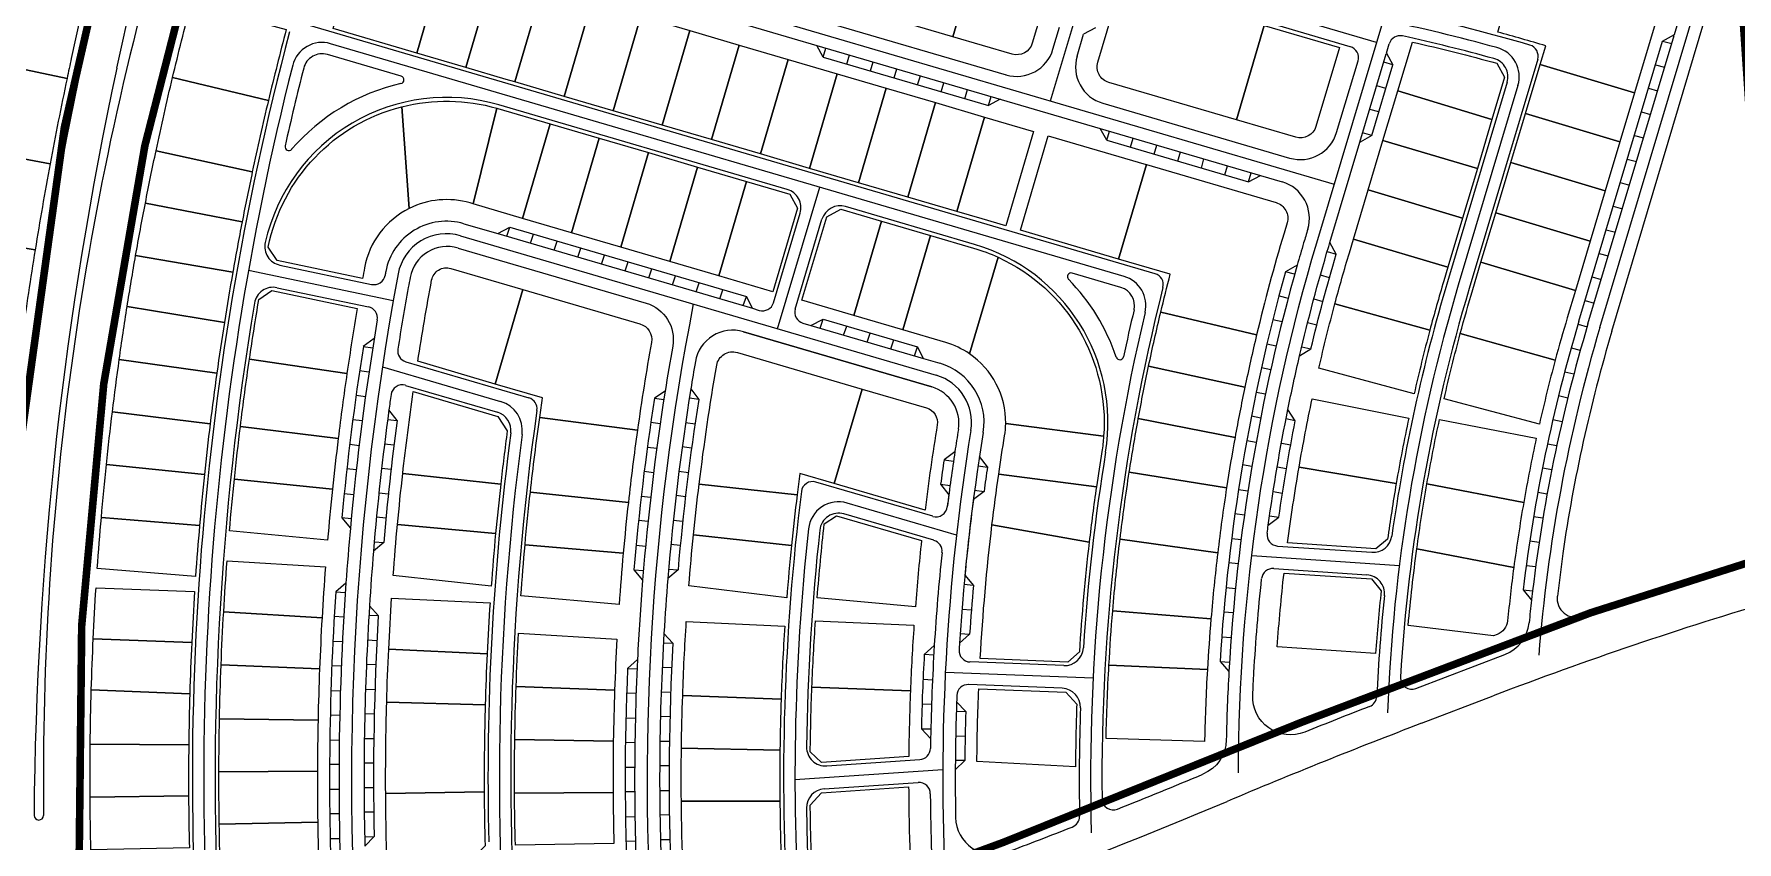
# Paper-space layout 'Layout1' of a CAD drawing. Extents: x 51 to 892, y -832 to -238.
# Drawn here: x 754.36 to 790.3, y -347.63 to -330.57 of the extents above; entities that cross this region are included whole.
import ezdxf

# ---------------------------------------------------------------- set-up
doc = ezdxf.new("R2010")
doc.units = 0
doc.header["$LTSCALE"] = 10
doc.header["$MEASUREMENT"] = 0
doc.linetypes.add('X-Base 100915$0$PHANTOMX2', pattern=[5, 2.5, -0.5, 0.5, -0.5, 0.5, -0.5])
doc.layers.add('L-ANNO-KPLN', color=254, linetype='Continuous')
doc.layers.add('L-ANNO-KPLN-SHET', color=139, linetype='X-Base 100915$0$PHANTOMX2')

# ---------------------------------------------------------------- blocks, each defined once
blk = doc.blocks.new('masterplan')
at = {"layer": 'L-ANNO-KPLN'}
for p, q in [((407968.142, 2905862.009), (407970.061, 2905868.433)), ((407979.738, 2905857.222), (407982.593, 2905866.784)), ((407952.836, 2905866.502), (407974.13, 2905860.251)), ((407948.433, 2905862.7), (407949.232, 2905866.325)), ((407947.705, 2905862.857), (407947.968, 2905864.075)), ((407974.469, 2905863.153), (407971.961, 2905863.889)), ((407975.023, 2905863.241), (407972.646, 2905863.938)), ((407981.31, 2905863.411), (407981.509, 2905864.075)), ((407970.349, 2905858.359), (407952.378, 2905863.635)), ((407961.094, 2905863.802), (407963.205, 2905863.183)), ((407963.255, 2905863.718), (407967.201, 2905862.56)), ((407968.192, 2905863.099), (407968.333, 2905863.568)), ((407969.088, 2905863.552), (407968.839, 2905863.417)), ((407979.987, 2905857.148), (407981.934, 2905863.667)), ((407969.695, 2905858.301), (407952.944, 2905863.218)), ((407963.205, 2905863.183), (407969.192, 2905861.425)), ((407963.34, 2905862.935), (407963.205, 2905863.183)), ((407968.701, 2905862.957), (407968.839, 2905863.417)), ((407975.232, 2905863.019), (407975.291, 2905863.216)), ((407979.293, 2905857.355), (407981.06, 2905863.272)), ((407979.485, 2905857.298), (407981.304, 2905863.388)), ((407981.06, 2905863.272), (407981.31, 2905863.411)), ((407981.06, 2905863.272), (407981.253, 2905863.219)), ((407954.434, 2905862.531), (407952.876, 2905862.988)), ((407963.34, 2905862.935), (407963.397, 2905863.126)), ((407963.34, 2905862.935), (407966.833, 2905861.909)), ((407963.839, 2905862.788), (407963.896, 2905862.98)), ((407964.338, 2905862.642), (407964.395, 2905862.834)), ((407974.18, 2905861.341), (407974.632, 2905862.854)), ((407974.671, 2905861.141), (407975.229, 2905863.007)), ((407975.367, 2905862.773), (407975.175, 2905862.827)), ((407975.232, 2905863.017), (407975.367, 2905862.773)), ((407978.424, 2905862.888), (407976.978, 2905858.047)), ((407964.837, 2905862.495), (407964.894, 2905862.687)), ((407965.336, 2905862.349), (407965.393, 2905862.541)), ((407974.921, 2905861.277), (407975.367, 2905862.773)), ((407980.911, 2905862.774), (407981.104, 2905862.721)), ((407965.835, 2905862.202), (407965.892, 2905862.394)), ((407966.334, 2905862.056), (407966.391, 2905862.248)), ((407966.833, 2905861.909), (407966.889, 2905862.101)), ((407975.219, 2905862.274), (407975.026, 2905862.329)), ((407977.778, 2905862.403), (407976.518, 2905858.184)), ((407978.008, 2905862.335), (407976.748, 2905858.115)), ((407980.763, 2905862.276), (407980.955, 2905862.223)), ((407962.584, 2905860.138), (407956.495, 2905861.926)), ((407967.081, 2905862.045), (407966.833, 2905861.909)), ((407969.243, 2905861.961), (407973.188, 2905860.803)), ((407975.07, 2905861.776), (407974.878, 2905861.831)), ((407980.614, 2905861.778), (407980.807, 2905861.724)), ((407969.192, 2905861.425), (407972.57, 2905860.434)), ((407969.328, 2905861.177), (407969.192, 2905861.425)), ((407969.328, 2905861.177), (407969.384, 2905861.369)), ((407969.328, 2905861.177), (407972.322, 2905860.298)), ((407969.827, 2905861.031), (407969.883, 2905861.223)), ((407970.326, 2905860.884), (407970.382, 2905861.076)), ((407974.921, 2905861.278), (407974.674, 2905861.14)), ((407974.921, 2905861.278), (407974.729, 2905861.332)), ((407980.465, 2905861.279), (407980.658, 2905861.226)), ((407970.825, 2905860.738), (407970.881, 2905860.93)), ((407971.324, 2905860.591), (407971.38, 2905860.783)), ((407971.823, 2905860.445), (407971.879, 2905860.637)), ((407980.316, 2905860.781), (407980.509, 2905860.728)), ((407972.322, 2905860.298), (407972.378, 2905860.49)), ((407972.322, 2905860.298), (407972.57, 2905860.434)), ((407972.57, 2905860.434), (407973.03, 2905860.299)), ((407980.167, 2905860.283), (407980.36, 2905860.229)), ((407962.379, 2905857.197), (407963.268, 2905860.188)), ((407962.292, 2905857.747), (407962.855, 2905859.641)), ((407966.538, 2905858.978), (407963.812, 2905859.778)), ((407980.019, 2905859.785), (407980.211, 2905859.731)), ((407955.759, 2905859.416), (407956.474, 2905859.205)), ((407956.474, 2905859.205), (407956.73, 2905859.339)), ((407956.475, 2905859.205), (407961.848, 2905857.628)), ((407956.73, 2905859.339), (407961.72, 2905857.874)), ((407962.753, 2905857.613), (407963.316, 2905859.508)), ((407979.87, 2905859.286), (407980.063, 2905859.233)), ((407955.635, 2905858.901), (407959.603, 2905857.737)), ((407955.684, 2905859.162), (407965.727, 2905856.214)), ((407951.874, 2905858.541), (407953.809, 2905858.133)), ((407973.98, 2905858.827), (407974.172, 2905858.77)), ((407979.721, 2905858.788), (407979.914, 2905858.735)), ((407951.212, 2905858.435), (407954.267, 2905857.791)), ((407969.627, 2905858.071), (407968.599, 2905858.373)), ((407973.293, 2905858.346), (407973.1, 2905858.399)), ((407974.029, 2905858.273), (407973.836, 2905858.327)), ((407979.572, 2905858.29), (407979.765, 2905858.236)), ((407951.813, 2905858.063), (407953.742, 2905857.657)), ((407961.848, 2905857.628), (407961.72, 2905857.874)), ((407972.964, 2905857.895), (407973.157, 2905857.844)), ((407973.699, 2905857.826), (407973.892, 2905857.774)), ((407979.423, 2905857.792), (407979.616, 2905857.738)), ((407961.848, 2905857.628), (407961.994, 2905857.585)), ((407961.658, 2905857.134), (407965.632, 2905855.967)), ((407962.915, 2905857.315), (407963.083, 2905857.266)), ((407963.083, 2905857.266), (407963.339, 2905857.399)), ((407963.083, 2905857.266), (407965.457, 2905856.569)), ((407963.339, 2905857.399), (407965.335, 2905856.813)), ((407973.028, 2905857.34), (407972.834, 2905857.388)), ((407973.762, 2905857.273), (407973.568, 2905857.322)), ((407979.275, 2905857.293), (407979.467, 2905857.24)), ((407953.864, 2905856.989), (407953.635, 2905856.823)), ((407953.635, 2905856.823), (407953.833, 2905856.792)), ((407972.71, 2905856.881), (407972.905, 2905856.835)), ((407973.444, 2905856.817), (407973.638, 2905856.771)), ((407979.13, 2905856.792), (407979.324, 2905856.742)), ((407954.039, 2905856.394), (407956.532, 2905855.662)), ((407954.533, 2905856.499), (407957.129, 2905855.737)), ((407965.462, 2905856.567), (407965.801, 2905856.468)), ((407972.789, 2905856.328), (407972.594, 2905856.371)), ((407953.754, 2905856.278), (407953.556, 2905856.307)), ((407954.524, 2905856.001), (407956.465, 2905855.431)), ((407978.994, 2905856.289), (407979.188, 2905856.242)), ((407953.482, 2905855.791), (407953.68, 2905855.763)), ((407959.78, 2905855.731), (407959.978, 2905855.701)), ((407960.715, 2905855.7), (407960.517, 2905855.731)), ((407972.484, 2905855.86), (407972.679, 2905855.819)), ((407978.865, 2905855.783), (407979.06, 2905855.739)), ((407953.611, 2905855.248), (407953.413, 2905855.274)), ((407954.148, 2905855.281), (407954.346, 2905855.255)), ((407972.577, 2905855.31), (407972.38, 2905855.348)), ((407973.308, 2905855.254), (407973.111, 2905855.293)), ((407978.744, 2905855.276), (407978.939, 2905855.235)), ((407959.901, 2905855.186), (407959.703, 2905855.215)), ((407960.439, 2905855.217), (407960.637, 2905855.188)), ((407953.348, 2905854.756), (407953.546, 2905854.732)), ((407954.082, 2905854.766), (407954.281, 2905854.741)), ((407959.631, 2905854.698), (407959.829, 2905854.671)), ((407960.564, 2905854.675), (407960.366, 2905854.703)), ((407972.284, 2905854.834), (407972.481, 2905854.799)), ((407973.014, 2905854.782), (407973.211, 2905854.746)), ((407978.63, 2905854.767), (407978.827, 2905854.729)), ((407953.486, 2905854.215), (407953.287, 2905854.238)), ((407954.021, 2905854.249), (407954.22, 2905854.227)), ((407959.762, 2905854.156), (407959.564, 2905854.18)), ((407960.298, 2905854.187), (407960.497, 2905854.162)), ((407965.894, 2905854.428), (407966.092, 2905854.399)), ((407966.612, 2905854.303), (407966.81, 2905854.274)), ((407966.81, 2905854.279), (407966.641, 2905854.501)), ((407972.391, 2905854.286), (407972.194, 2905854.32)), ((407973.121, 2905854.237), (407972.924, 2905854.27)), ((407978.525, 2905854.256), (407978.722, 2905854.221)), ((407965.655, 2905853.234), (407963.187, 2905853.958)), ((407965.821, 2905853.911), (407966.019, 2905853.884)), ((407953.231, 2905853.719), (407953.43, 2905853.698)), ((407953.965, 2905853.732), (407954.164, 2905853.711)), ((407959.502, 2905853.662), (407959.701, 2905853.639)), ((407960.434, 2905853.648), (407960.236, 2905853.671)), ((407966.539, 2905853.788), (407966.737, 2905853.761)), ((407972.111, 2905853.804), (407972.308, 2905853.773)), ((407972.84, 2905853.757), (407973.038, 2905853.726)), ((407978.428, 2905853.744), (407978.625, 2905853.712)), ((407953.18, 2905853.2), (407953.361, 2905852.982)), ((407953.379, 2905853.181), (407953.18, 2905853.2)), ((407954.112, 2905853.196), (407953.913, 2905853.215)), ((407959.644, 2905853.123), (407959.445, 2905853.143)), ((407960.178, 2905853.154), (407960.377, 2905853.133)), ((407965.679, 2905852.727), (407963.78, 2905853.284)), ((407972.232, 2905853.259), (407972.034, 2905853.287)), ((407972.763, 2905853.243), (407972.961, 2905853.214)), ((407978.338, 2905853.23), (407978.536, 2905853.201)), ((407971.965, 2905852.769), (407972.163, 2905852.743)), ((407953.866, 2905852.697), (407954.065, 2905852.68)), ((407959.394, 2905852.624), (407959.593, 2905852.605)), ((407960.325, 2905852.618), (407960.126, 2905852.637)), ((407972.387, 2905852.403), (407975.505, 2905852.194)), ((407972.935, 2905852.607), (407974.922, 2905852.474)), ((407978.257, 2905852.715), (407978.455, 2905852.689)), ((407978.953, 2905852.446), (407978.839, 2905851.548)), ((407959.347, 2905852.104), (407959.546, 2905852.087)), ((407960.079, 2905852.119), (407960.278, 2905852.102)), ((407972.1, 2905852.227), (407971.902, 2905852.25)), ((407972.852, 2905852.131), (407974.819, 2905852)), ((407978.183, 2905852.198), (407978.382, 2905852.176)), ((407953.268, 2905851.825), (407953.054, 2905851.639)), ((407966.514, 2905851.775), (407966.314, 2905851.793)), ((407971.846, 2905851.73), (407972.045, 2905851.71)), ((407978.118, 2905851.681), (407978.317, 2905851.661)), ((407978.118, 2905851.681), (407978.294, 2905851.463)), ((407953.054, 2905851.639), (407953.254, 2905851.626)), ((407953.221, 2905851.107), (407953.022, 2905851.119)), ((407953.952, 2905851.129), (407953.752, 2905851.141)), ((407966.271, 2905851.275), (407966.47, 2905851.259)), ((407971.996, 2905851.192), (407971.796, 2905851.21)), ((407952.993, 2905850.598), (407953.193, 2905850.588)), ((407953.724, 2905850.622), (407953.923, 2905850.612)), ((407966.233, 2905850.756), (407966.432, 2905850.743)), ((407971.754, 2905850.689), (407971.953, 2905850.674)), ((407959.969, 2905850.563), (407960.169, 2905850.552)), ((407965.676, 2905850.302), (407965.476, 2905850.313)), ((407975.854, 2905849.597), (407977.733, 2905850.317)), ((407953.17, 2905850.068), (407952.97, 2905850.076)), ((407953.9, 2905850.094), (407953.7, 2905850.103)), ((407959.213, 2905850.02), (407959.413, 2905850.012)), ((407960.143, 2905850.034), (407959.943, 2905850.043)), ((407969.038, 2905849.815), (407965.921, 2905849.938)), ((407968.42, 2905850.08), (407966.441, 2905850.158)), ((407971.718, 2905850.168), (407971.918, 2905850.155)), ((407952.951, 2905849.555), (407953.151, 2905849.549)), ((407953.68, 2905849.583), (407953.88, 2905849.576)), ((407959.393, 2905849.492), (407959.193, 2905849.499)), ((407959.922, 2905849.524), (407960.122, 2905849.517)), ((407965.449, 2905849.792), (407965.649, 2905849.783)), ((407968.388, 2905849.601), (407966.413, 2905849.678)), ((407965.429, 2905849.27), (407965.628, 2905849.263)), ((407975.974, 2905848.863), (407977.484, 2905849.441)), ((407953.137, 2905849.029), (407952.937, 2905849.033)), ((407953.866, 2905849.058), (407953.666, 2905849.063)), ((407959.177, 2905848.977), (407959.377, 2905848.972)), ((407960.106, 2905848.999), (407959.906, 2905849.004)), ((407966.152, 2905849.116), (407966.352, 2905849.109)), ((407952.927, 2905848.512), (407953.127, 2905848.509)), ((407953.656, 2905848.543), (407953.856, 2905848.54)), ((407959.367, 2905848.452), (407959.167, 2905848.455)), ((407959.896, 2905848.484), (407960.096, 2905848.481)), ((407965.414, 2905848.748), (407965.614, 2905848.743)), ((407966.139, 2905848.596), (407966.339, 2905848.592)), ((407963.418, 2905847.961), (407965.382, 2905848.095)), ((407966.331, 2905848.074), (407966.131, 2905848.076)), ((407953.123, 2905847.989), (407952.923, 2905847.99)), ((407953.851, 2905848.022), (407953.651, 2905848.023)), ((407959.162, 2905847.933), (407959.362, 2905847.932)), ((407960.091, 2905847.963), (407959.891, 2905847.964)), ((407962.746, 2905847.675), (407965.866, 2905847.887)), ((407952.922, 2905847.468), (407953.122, 2905847.469)), ((407953.65, 2905847.503), (407953.85, 2905847.504)), ((407959.363, 2905847.412), (407959.163, 2905847.411)), ((407959.89, 2905847.444), (407960.09, 2905847.445)), ((407963.363, 2905847.476), (407965.347, 2905847.611)), ((407953.854, 2905846.986), (407953.654, 2905846.983)), ((407953.127, 2905846.949), (407952.927, 2905846.946)), ((407959.168, 2905846.889), (407959.368, 2905846.892)), ((407960.096, 2905846.927), (407959.896, 2905846.924)), ((407952.936, 2905846.425), (407953.136, 2905846.429)), ((407953.663, 2905846.463), (407953.863, 2905846.468)), ((407953.863, 2905846.468), (407953.668, 2905846.263)), ((407959.379, 2905846.372), (407959.179, 2905846.367)), ((407959.906, 2905846.404), (407960.106, 2905846.409))]:
    blk.add_line(p, q, dxfattribs=at)
for points in [[(407972.106, 2905847.815, -0.071945), (407973.759, 2905859.008), (407976.04, 2905866.647)], [(407972.713, 2905852.878, -0.001074), (407972.736, 2905853.045), (407972.961, 2905853.214, -0.013245), (407973.308, 2905855.254), (407973.151, 2905855.489, -0.007388), (407973.398, 2905856.623), (407973.638, 2905856.771, -0.013245), (407974.172, 2905858.77), (407974.037, 2905859.018), (407974.671, 2905861.141)], [(407973.57, 2905859.298, 0.001879), (407973.484, 2905859.011, 0.003097), (407973.347, 2905858.538), (407973.1, 2905858.399, 0.052333), (407971.718, 2905850.168), (407971.906, 2905849.956, 0.009094), (407971.85, 2905848.51, -0.296747), (407971.359, 2905847.788)], [(407973.398, 2905856.623, -0.015225), (407974.012, 2905858.933), (407974.037, 2905859.018)], [(407959.603, 2905857.737, -0.382376), (407960.166, 2905856.829, 0.004611), (407960.006, 2905855.879), (407959.78, 2905855.731, 0.017413), (407959.347, 2905852.104), (407959.53, 2905851.888, 0.008036), (407959.422, 2905850.211), (407959.213, 2905850.02, 0.02239), (407959.216, 2905845.324), (407959.425, 2905845.133)], [(407965.632, 2905855.967), (407961.658, 2905857.134, 0.448168), (407960.644, 2905856.502, 0.002808), (407960.549, 2905855.929), (407960.715, 2905855.7, 0.017591), (407960.278, 2905852.102), (407960.062, 2905851.919, 0.005606), (407959.981, 2905850.762), (407960.169, 2905850.552, 0.022619), (407960.122, 2905845.892), (407959.929, 2905845.685, 0.004844), (407959.978, 2905844.685, 0.491869), (407961.025, 2905843.971)], [(407954.346, 2905855.255, 0.011212), (407954.065, 2905852.68), (407953.849, 2905852.498, 0.005002), (407953.764, 2905851.341), (407953.952, 2905851.129)], [(407972.736, 2905853.045, -0.015795), (407973.151, 2905855.489, -0.015795)], [(407966.196, 2905855.071, 0.002607), (407966.122, 2905854.597), (407965.894, 2905854.428, 0.002825), (407965.821, 2905853.911), (407965.993, 2905853.686, 0.00138), (407965.961, 2905853.434, 0.00138)], [(407966.737, 2905853.761), (407966.513, 2905853.59, 0.008834), (407966.333, 2905851.992), (407966.514, 2905851.775, 0.005715), (407966.432, 2905850.743), (407966.22, 2905850.557, 0.0008), (407966.211, 2905850.412, 0.0008)], [(407965.85, 2905852.472, 0.010738), (407965.687, 2905850.502), (407965.476, 2905850.313, 0.008474), (407965.414, 2905848.748), (407965.61, 2905848.543, 0.001156), (407965.606, 2905848.331)], [(407973.507, 2905848.675, -0.545907), (407972.409, 2905849.453, -0.003066), (407972.434, 2905849.934, -0.012679), (407972.597, 2905851.917, -0.012679)], [(407965.687, 2905850.502, 0.010647), (407965.61, 2905848.543)], [(407966.163, 2905849.448, 0.000727), (407966.159, 2905849.316), (407966.352, 2905849.112, 0.005731), (407966.331, 2905848.074), (407966.13, 2905847.876, 0.005514), (407966.137, 2905846.873, 0.518865), (407967.22, 2905846.139)], [(407965.603, 2905847.373, 0.000153), (407965.603, 2905847.345)]]:
    blk.add_lwpolyline(points, format="xyb", dxfattribs=at)
for points in [[(407965.643, 2905865.66), (407966.66, 2905865.362), (407966.075, 2905863.366), (407963.383, 2905864.156, -0.415595), (407963.151, 2905864.584), (407963.649, 2905866.252)], [(407968.253, 2905864.894), (407967.756, 2905863.229, -0.412833), (407967.329, 2905862.998), (407966.075, 2905863.366), (407966.66, 2905865.362)], [(407980.854, 2905864.629, -0.402149), (407981.072, 2905864.206), (407980.468, 2905862.183), (407978.475, 2905862.778), (407978.593, 2905863.173, 0.006357), (407977.586, 2905863.461), (407978.149, 2905865.463, -0.016328)], [(407946.799, 2905864.502, -0.003245), (407947.768, 2905864.282), (407947.471, 2905862.908, 0.001386), (407947.38, 2905862.483), (407945.344, 2905862.913), (407945.687, 2905864.502), (407945.972, 2905864.685)], [(407971.63, 2905863.903), (407972.648, 2905863.604), (407972.063, 2905861.608), (407969.371, 2905862.398, -0.415595), (407969.138, 2905862.827), (407969.635, 2905864.489)], [(407952.009, 2905863.517, 0.006282), (407951.631, 2905862.02), (407949.608, 2905862.501, -0.006327), (407950, 2905864.058)], [(407974.24, 2905863.137), (407973.743, 2905861.472, -0.412833), (407973.317, 2905861.24), (407972.063, 2905861.608), (407972.648, 2905863.604)], [(407977.564, 2905862.803), (407977.726, 2905862.509), (407977.459, 2905861.614), (407975.469, 2905862.219), (407975.778, 2905863.253, -0.011331)], [(407947.38, 2905862.483, 0.00586), (407947.023, 2905860.678), (407944.952, 2905861.064, -0.003745), (407945.159, 2905862.056), (407945.344, 2905862.913)], [(407951.631, 2905862.02, 0.006277), (407951.292, 2905860.514), (407949.26, 2905860.957, -0.006232), (407949.608, 2905862.501)], [(407954.603, 2905859.738, 0.234704), (407953.661, 2905858.486, 0.001056), (407953.619, 2905858.255), (407951.817, 2905858.635), (407951.627, 2905858.92, -0.288597), (407954.446, 2905861.886)], [(407956.454, 2905861.854), (407955.952, 2905859.834), (407955.887, 2905859.853, 0.189776), (407954.603, 2905859.738), (407954.446, 2905861.886, -0.133133)], [(407947.023, 2905860.678, 0.005868), (407946.708, 2905858.866), (407944.616, 2905859.208, -0.001345), (407944.744, 2905859.98), (407944.744, 2905859.98, -0.004074), (407944.952, 2905861.064)], [(407951.292, 2905860.514, 0.004404), (407951.077, 2905859.455), (407949.034, 2905859.849, -0.004479), (407949.26, 2905860.957)], [(407972.901, 2905859.861, -0.415595), (407973.134, 2905859.433), (407973.069, 2905859.214, 0.013831), (407972.491, 2905857.065), (407970.467, 2905857.546, -0.004896), (407970.668, 2905858.349), (407969.578, 2905858.669), (407970.164, 2905860.665)], [(407951.077, 2905859.455, 0.004403), (407950.88, 2905858.393), (407948.829, 2905858.742, -0.00444), (407949.034, 2905859.849)], [(407946.708, 2905858.866, 0.005863), (407946.435, 2905857.046), (407944.323, 2905857.347, -0.003194), (407944.616, 2905859.208)], [(407966.515, 2905858.901, -0.036362), (407967.037, 2905858.706), (407966.429, 2905856.668, 0.079065), (407965.929, 2905856.905), (407965.025, 2905857.171), (407965.609, 2905859.167)], [(407976.529, 2905858.499), (407976.442, 2905858.207, 0.007379), (407976.147, 2905857.165), (407974.144, 2905857.726, -0.007222), (407974.449, 2905858.802), (407974.534, 2905859.087)], [(407950.88, 2905858.393, 0.004404), (407950.702, 2905857.328), (407948.649, 2905857.663, -0.00432), (407948.829, 2905858.742)], [(407955.482, 2905858.471), (407957.003, 2905858.025), (407956.417, 2905856.029), (407954.784, 2905856.508, -0.007569), (407955.077, 2905858.223, -0.444268)], [(407969.262, 2905854.925), (407967.194, 2905855.198, 0.250158), (407966.429, 2905856.668), (407967.037, 2905858.706, -0.313764)], [(407979.22, 2905858.005), (407979.048, 2905857.428, 0.006887), (407978.793, 2905856.53), (407976.79, 2905857.093, -0.006734), (407977.055, 2905858.024), (407977.227, 2905858.601)], [(407953.507, 2905857.624, 0.00591), (407953.29, 2905856.254), (407951.232, 2905856.556, -0.005253), (407951.43, 2905857.817), (407951.705, 2905858.004)], [(407959.475, 2905857.299, -0.382376), (407959.717, 2905856.909, 0.008932), (407959.421, 2905855.051), (407957.359, 2905855.322, -0.001956), (407957.418, 2905855.735), (407956.417, 2905856.029), (407957.003, 2905858.025)], [(407950.702, 2905857.328, 0.004401), (407950.543, 2905856.26), (407948.483, 2905856.547, -0.004457), (407948.649, 2905857.663)], [(407972.491, 2905857.065, 0.007034), (407972.243, 2905855.961), (407970.211, 2905856.406, -0.006913), (407970.467, 2905857.546)], [(407976.147, 2905857.165, 0.009466), (407975.815, 2905855.819), (407973.805, 2905856.361, -0.009086), (407974.144, 2905857.726)], [(407978.793, 2905856.53, 0.010209), (407978.46, 2905855.184), (407976.449, 2905855.719, -0.009846), (407976.79, 2905857.093)], [(407961.53, 2905856.696), (407964.164, 2905855.923), (407963.574, 2905853.928), (407962.849, 2905854.141, 0.002351), (407962.792, 2905853.69), (407960.724, 2905853.915, -0.01237), (407961.094, 2905856.425, -0.448168)], [(407950.543, 2905856.26, 0.004402), (407950.402, 2905855.189), (407948.338, 2905855.442, -0.004399), (407948.483, 2905856.547)], [(407953.29, 2905856.254, 0.005903), (407953.105, 2905854.879), (407951.04, 2905855.132, -0.005919), (407951.232, 2905856.556)], [(407972.243, 2905855.961, 0.006724), (407972.036, 2905854.901), (407969.993, 2905855.297, -0.006694), (407970.211, 2905856.406)], [(407956.476, 2905855.345), (407956.674, 2905855.039, 0.005128), (407956.535, 2905853.912), (407954.467, 2905854.136, -0.007624), (407954.689, 2905855.869)], [(407965.524, 2905855.524, -0.378293), (407965.749, 2905855.165, 0.009792), (407965.493, 2905853.365), (407963.574, 2905853.928), (407964.164, 2905855.923)], [(407975.703, 2905855.307, 0.009581), (407975.438, 2905853.927), (407973.387, 2905854.273, -0.009493), (407973.663, 2905855.715)], [(407950.402, 2905855.189, 0.004399), (407950.281, 2905854.116), (407948.212, 2905854.329, -0.004436), (407948.338, 2905855.442)], [(407959.421, 2905855.051, 0.007301), (407959.229, 2905853.527), (407957.161, 2905853.747, -0.007267), (407957.359, 2905855.322)], [(407972.036, 2905854.901, 0.006736), (407971.857, 2905853.837), (407969.803, 2905854.168, -0.006766), (407969.993, 2905855.297)], [(407978.395, 2905854.888, 0.010217), (407978.129, 2905853.526), (407976.086, 2905853.918, -0.009643), (407976.352, 2905855.281)], [(407953.105, 2905854.879, 0.004607), (407952.983, 2905853.806), (407950.914, 2905854.022, -0.004625), (407951.04, 2905855.132)], [(407969.262, 2905854.925, -0.021377), (407969.224, 2905854.6, 0.004406), (407969.109, 2905853.856), (407967.047, 2905854.128, -0.004546), (407967.171, 2905854.934, 0.037702), (407967.194, 2905855.198)], [(407950.281, 2905854.116, 0.0044), (407950.178, 2905853.041), (407948.105, 2905853.211, -0.004436), (407948.212, 2905854.329)], [(407971.857, 2905853.837, 0.008644), (407971.669, 2905852.463), (407969.608, 2905852.751, -0.008467), (407969.803, 2905854.168)], [(407975.438, 2905853.927, 0.008125), (407975.255, 2905852.749), (407975.005, 2905852.548), (407973.146, 2905852.673, -0.010445), (407973.387, 2905854.273)], [(407952.983, 2905853.806, 0.004597), (407952.881, 2905852.731), (407950.81, 2905852.925, -0.004538), (407950.914, 2905854.022)], [(407956.535, 2905853.912, 0.004754), (407956.427, 2905852.868), (407954.356, 2905853.062, -0.004742), (407954.467, 2905854.136)], [(407962.792, 2905853.69, 0.005522), (407962.672, 2905852.617), (407960.604, 2905852.842, -0.005267), (407960.724, 2905853.915)], [(407969.109, 2905853.856, 0.006868), (407968.957, 2905852.69), (407966.905, 2905853.051, -0.006066), (407967.047, 2905854.128)], [(407978.129, 2905853.526, 0.010238), (407977.919, 2905852.153), (407975.873, 2905852.546, -0.009638), (407976.086, 2905853.918)], [(407959.229, 2905853.527, 0.005143), (407959.121, 2905852.453), (407957.048, 2905852.633, -0.005143), (407957.161, 2905853.747)], [(407950.178, 2905853.041, 0.004397), (407950.093, 2905851.964), (407948.02, 2905852.134, -0.00427), (407948.105, 2905853.211)], [(407965.418, 2905852.72, 0.007565), (407965.288, 2905851.325), (407963.216, 2905851.512, -0.008095), (407963.365, 2905853.076), (407963.622, 2905853.247)], [(407956.427, 2905852.868, 0.005062), (407956.335, 2905851.756), (407954.266, 2905851.985, -0.004732), (407954.356, 2905853.062)], [(407962.672, 2905852.617, 0.005669), (407962.574, 2905851.51), (407960.508, 2905851.767, -0.005263), (407960.604, 2905852.842)], [(407968.957, 2905852.69, 0.013547), (407968.749, 2905850.373), (407968.507, 2905850.156), (407966.657, 2905850.229, -0.015738), (407966.905, 2905853.051)], [(407971.669, 2905852.463, 0.008693), (407971.528, 2905851.072), (407969.454, 2905851.235, -0.009018), (407969.608, 2905852.751)], [(407959.121, 2905852.453, 0.005165), (407959.034, 2905851.373), (407956.962, 2905851.556, -0.004968), (407957.048, 2905852.633)], [(407977.919, 2905852.153, 0.00834), (407977.789, 2905851.028, -0.285772), (407977.568, 2905850.74), (407977.492, 2905850.711), (407975.691, 2905850.93, -0.011289), (407975.873, 2905852.546)], [(407952.835, 2905852.166, 0.004604), (407952.763, 2905851.088), (407950.687, 2905851.219, -0.00446), (407950.759, 2905852.296)], [(407974.914, 2905851.913), (407975.12, 2905851.662, 0.00906), (407975.001, 2905850.337), (407972.926, 2905850.478, -0.010113), (407973.069, 2905852.036)], [(407950.072, 2905851.645, 0.004404), (407950.013, 2905850.566), (407947.934, 2905850.648, -0.004274), (407947.993, 2905851.726)], [(407956.31, 2905851.41, 0.004904), (407956.248, 2905850.332), (407954.171, 2905850.426, -0.004736), (407954.232, 2905851.505)], [(407952.763, 2905851.088, 0.004602), (407952.711, 2905850.01), (407950.633, 2905850.094, -0.004651), (407950.687, 2905851.219)], [(407962.531, 2905850.916, 0.007857), (407962.454, 2905849.374), (407960.376, 2905849.449, -0.007646), (407960.453, 2905851.011)], [(407965.258, 2905850.932, 0.007468), (407965.183, 2905849.547), (407963.104, 2905849.624, -0.007225), (407963.18, 2905851.024)], [(407971.528, 2905851.072, 0.006725), (407971.451, 2905849.995), (407969.374, 2905850.091, -0.006793), (407969.454, 2905851.235)], [(407950.013, 2905850.566, 0.004402), (407949.972, 2905849.487), (407947.893, 2905849.569, -0.004262), (407947.934, 2905850.648)], [(407958.988, 2905850.642, 0.005149), (407958.939, 2905849.563), (407956.86, 2905849.637, -0.005183), (407956.912, 2905850.769)], [(407956.248, 2905850.332, 0.00489), (407956.208, 2905849.253), (407954.128, 2905849.311, -0.004877), (407954.171, 2905850.426)], [(407952.711, 2905850.01, 0.004601), (407952.679, 2905848.93), (407950.599, 2905848.955, -0.004692), (407950.633, 2905850.094)], [(407971.451, 2905849.995, 0.009188), (407971.394, 2905848.519, -0.028762), (407971.391, 2905848.48), (407969.314, 2905848.543, -0.00917), (407969.374, 2905850.091)], [(407949.972, 2905849.487, 0.004403), (407949.95, 2905848.406), (407947.87, 2905848.419, -0.004522), (407947.893, 2905849.569)], [(407958.939, 2905849.563, 0.005152), (407958.912, 2905848.483), (407956.832, 2905848.518, -0.005107), (407956.86, 2905849.637)], [(407965.183, 2905849.547, 0.007473), (407965.148, 2905848.159), (407963.306, 2905848.033), (407963.069, 2905848.257, -0.007044), (407963.104, 2905849.624)], [(407968.467, 2905849.518), (407968.695, 2905849.268, 0.007719), (407968.667, 2905847.944), (407966.587, 2905848.054, -0.008534), (407966.626, 2905849.59)], [(407956.208, 2905849.253, 0.008303), (407956.187, 2905847.413), (407954.107, 2905847.379, -0.008415), (407954.128, 2905849.311)], [(407962.454, 2905849.374, 0.005495), (407962.429, 2905848.294), (407960.35, 2905848.337, -0.005446), (407960.376, 2905849.449)], [(407952.679, 2905848.93, 0.004609), (407952.666, 2905847.851), (407950.586, 2905847.839, -0.004592), (407950.599, 2905848.955)], [(407949.95, 2905848.406, 0.004401), (407949.947, 2905847.327), (407947.867, 2905847.303, -0.004405), (407947.87, 2905848.419)], [(407958.912, 2905848.483, 0.005171), (407958.907, 2905847.403), (407956.827, 2905847.384, -0.005183), (407956.832, 2905848.518)], [(407962.429, 2905848.294, 0.005503), (407962.428, 2905847.214), (407960.348, 2905847.22, -0.005457), (407960.35, 2905848.337)], [(407952.673, 2905846.771), (407950.594, 2905846.732, -0.004562), (407950.586, 2905847.839), (407952.666, 2905847.851, 0.004604)], [(407956.204, 2905846.273), (407955.971, 2905846.027), (407954.132, 2905845.98, -0.006105), (407954.107, 2905847.379), (407956.187, 2905847.413, 0.005148)], [(407958.924, 2905846.323), (407956.844, 2905846.288, -0.005011), (407956.827, 2905847.384), (407958.907, 2905847.403, 0.005173)], [(407965.173, 2905846.122, -0.177716), (407965.098, 2905845.897), (407963.103, 2905845.8, -0.006884), (407963.069, 2905847.136), (407963.306, 2905847.392), (407965.146, 2905847.517, 0.007514)], [(407949.963, 2905846.229), (407947.884, 2905846.186, -0.004402), (407947.867, 2905847.303), (407949.947, 2905847.327, 0.004476)], [(407962.428, 2905847.214, 0.007719), (407962.467, 2905845.699), (407960.386, 2905845.678, -0.007539), (407960.348, 2905847.22)], [(407952.7, 2905845.691), (407950.621, 2905845.618, -0.004583), (407950.594, 2905846.732), (407952.673, 2905846.771, 0.004609)]]:
    blk.add_lwpolyline(points, format="xyb", close=True, dxfattribs=at)
for points in [[(407955.339, 2905865.016), (407954.764, 2905863.018), (407952.997, 2905863.536), (407953.564, 2905865.537)], [(407956.386, 2905864.709), (407955.8, 2905862.713), (407954.764, 2905863.018), (407955.339, 2905865.016)], [(407957.42, 2905864.406), (407956.836, 2905862.409), (407956.653, 2905862.463), (407955.8, 2905862.713), (407956.386, 2905864.709)], [(407958.459, 2905864.101), (407957.873, 2905862.105), (407956.836, 2905862.409), (407957.42, 2905864.406)], [(407959.493, 2905863.797), (407958.909, 2905861.801), (407957.873, 2905862.105), (407958.459, 2905864.101)], [(407960.529, 2905863.493), (407959.945, 2905861.497), (407958.909, 2905861.801), (407959.493, 2905863.797)], [(407961.565, 2905863.189), (407960.981, 2905861.192), (407959.945, 2905861.497), (407960.529, 2905863.493)], [(407962.602, 2905862.885), (407962.018, 2905860.888), (407960.981, 2905861.192), (407961.565, 2905863.189)], [(407963.638, 2905862.58), (407963.054, 2905860.584), (407962.018, 2905860.888), (407962.602, 2905862.885)], [(407964.674, 2905862.276), (407964.09, 2905860.28), (407963.054, 2905860.584), (407963.638, 2905862.58)], [(407980.468, 2905862.183), (407980.158, 2905861.147), (407978.166, 2905861.743), (407978.475, 2905862.778)], [(407965.711, 2905861.972), (407965.127, 2905859.976), (407964.09, 2905860.28), (407964.674, 2905862.276)], [(407977.459, 2905861.614), (407977.15, 2905860.579), (407975.157, 2905861.174), (407975.469, 2905862.219)], [(407956.473, 2905861.849), (407957.58, 2905861.524), (407956.996, 2905859.528), (407955.952, 2905859.834), (407956.454, 2905861.854)], [(407966.749, 2905861.667), (407966.163, 2905859.672), (407965.127, 2905859.976), (407965.711, 2905861.972)], [(407980.158, 2905861.147), (407979.849, 2905860.113), (407977.857, 2905860.709), (407978.166, 2905861.743)], [(407958.616, 2905861.22), (407958.032, 2905859.223), (407956.996, 2905859.528), (407957.58, 2905861.524)], [(407967.783, 2905861.364), (407967.199, 2905859.367), (407966.695, 2905859.515), (407966.163, 2905859.672), (407966.749, 2905861.667)], [(407959.652, 2905860.916), (407959.068, 2905858.919), (407958.032, 2905859.223), (407958.616, 2905861.22)], [(407970.164, 2905860.665), (407969.578, 2905858.669), (407967.51, 2905859.276), (407968.094, 2905861.272), (407970.158, 2905860.667)], [(407977.15, 2905860.579), (407976.838, 2905859.534), (407974.846, 2905860.134), (407975.157, 2905861.174)], [(407960.689, 2905860.611), (407960.105, 2905858.615), (407959.068, 2905858.919), (407959.652, 2905860.916)], [(407979.849, 2905860.113), (407979.531, 2905859.045), (407977.539, 2905859.646), (407977.857, 2905860.709)], [(407961.725, 2905860.307), (407961.141, 2905858.311), (407960.105, 2905858.615), (407960.689, 2905860.611)], [(407962.64, 2905860.039), (407962.801, 2905859.741), (407962.277, 2905857.977), (407961.141, 2905858.311), (407961.725, 2905860.307)], [(407976.838, 2905859.534), (407976.529, 2905858.499), (407974.534, 2905859.087), (407974.846, 2905860.134)], [(407964.574, 2905859.471), (407963.988, 2905857.475), (407962.891, 2905857.797), (407963.416, 2905859.561), (407963.714, 2905859.723)], [(407979.531, 2905859.045), (407979.22, 2905858.005), (407977.227, 2905858.601), (407977.539, 2905859.646)], [(407965.609, 2905859.167), (407965.025, 2905857.171), (407963.988, 2905857.475), (407964.574, 2905859.471)]]:
    blk.add_lwpolyline(points, close=True, dxfattribs=at)
for points in [[(407956.666, 2905859.149), (407956.73, 2905859.339)], [(407957.165, 2905859.003), (407957.229, 2905859.192)], [(407957.664, 2905858.856), (407957.728, 2905859.046)], [(407958.163, 2905858.71), (407958.227, 2905858.899)], [(407958.662, 2905858.563), (407958.726, 2905858.753)], [(407959.161, 2905858.417), (407959.225, 2905858.607)], [(407959.66, 2905858.27), (407959.724, 2905858.46)], [(407960.159, 2905858.124), (407960.223, 2905858.314)], [(407960.658, 2905857.978), (407960.722, 2905858.167)], [(407961.157, 2905857.831), (407961.221, 2905858.021)], [(407961.656, 2905857.685), (407961.72, 2905857.874)], [(407963.275, 2905857.209), (407963.339, 2905857.399)], [(407963.774, 2905857.063), (407963.838, 2905857.252)], [(407964.273, 2905856.916), (407964.337, 2905857.106)], [(407964.772, 2905856.77), (407964.836, 2905856.96)], [(407965.271, 2905856.623), (407965.335, 2905856.813)], [(407965.462, 2905856.567), (407965.335, 2905856.813)], [(407954.346, 2905855.255), (407954.174, 2905855.48)]]:
    blk.add_lwpolyline(points, dxfattribs=at)
at = {"layer": 'L-ANNO-KPLN', "flags": 128}
blk.add_lwpolyline([(407966.155, 2905852.837), (407963.847, 2905853.514, 0.467204), (407963.031, 2905852.969, 0.044434), (407962.864, 2905844.3, 0.044434)], format="xyb", dxfattribs=at)
at = {"layer": 'L-ANNO-KPLN'}
for centre, radius, start, end in [((408011.626, 2905847.699), 64.744, 163.37786, 180.69211), ((408011.006, 2905847.731), 63.398, 163.1389, 181.59789), ((407966.738, 2905823.632), 40.96, 74.6744, 78.1285), ((407966.738, 2905823.632), 41.2, 73.7587, 77.3744), ((408011.626, 2905847.699), 61.6, 165.16949, 186.51717), ((407952.764, 2905862.604), 0.64, 73.6412, 165.7898), ((407974.402, 2905862.923), 0.24, 343.3711, 73.6412), ((407975.521, 2905863.147), 0.24, 77.4695, 163.3711), ((407966.738, 2905823.632), 40.72, 74.6744, 77.4695), ((407978.194, 2905862.957), 0.24, 343.3711, 73.7587), ((408024.338, 2905846.304), 78.4, 167.81115, 177.72001), ((407952.764, 2905862.604), 0.4, 73.6412, 165.7898), ((407967.426, 2905863.328), 0.8, 253.6412, 343.3711), ((407969.468, 2905862.728), 0.8, 163.3711, 253.6412), ((407977.395, 2905862.518), 0.4, 343.3711, 74.6744), ((407977.395, 2905862.518), 0.64, 343.3711, 74.6744), ((408024.338, 2905846.304), 77.656, 167.81115, 179.54696), ((408011.626, 2905847.699), 61.36, 165.78982, 186.90541), ((408011.626, 2905847.699), 61.12, 165.78982, 167.37435), ((407954.412, 2905862.454), 0.08, 282.864, 73.6412), ((407955.391, 2905858.164), 3.92, 73.6412, 167.3977), ((407955.391, 2905858.164), 4.32, 102.864, 139.1761), ((407952.062, 2905861.041), 0.08, 167.3743, 319.1761), ((407973.413, 2905861.57), 0.8, 253.6412, 343.3711), ((407972.805, 2905859.531), 0.8, 343.049, 73.6412), ((407962.472, 2905859.755), 0.4, 343.4406, 73.6412), ((407963.7, 2905859.394), 0.4, 73.6412, 163.4406), ((407955.391, 2905858.164), 1.304, 73.6412, 169.4574), ((407955.391, 2905858.164), 1.04, 73.6412, 169.4574), ((407951.956, 2905858.932), 0.4, 167.3977, 258.0927), ((407955.41, 2905858.134), 0.8, 73.6412, 169.484), ((407965.434, 2905855.217), 3.92, 350.756, 73.6412), ((408011.626, 2905847.699), 39.784, 164.1894, 176.7477), ((408011.626, 2905847.699), 58.24, 169.45741, 186.29708), ((407953.859, 2905858.368), 0.24, 258.0927, 349.536), ((408011.626, 2905847.699), 58.504, 169.45741, 169.53598), ((408011.626, 2905847.699), 57.976, 169.48404, 169.69743), ((407968.576, 2905858.296), 0.08, 73.6412, 224.4183), ((407965.434, 2905855.217), 4.32, 18.6357, 44.4183), ((407969.514, 2905857.687), 0.64, 346.6563, 73.6412), ((407970.281, 2905858.129), 0.24, 345.8407, 73.6412), ((408011.626, 2905847.699), 36.64, 163.3711, 171.9699), ((407951.73, 2905857.672), 0.4, 78.0927, 170.5464), ((408011.626, 2905847.699), 57.976, 169.69869, 171.00155), ((408011.626, 2905847.699), 42.4, 165.8407, 180.5793), ((407969.514, 2905857.687), 0.4, 346.6563, 73.6412), ((408011.626, 2905847.699), 36.4, 163.3711, 177.8226), ((408011.626, 2905847.699), 36.16, 163.3711, 176.6132), ((408011.626, 2905847.699), 61.12, 170.54643, 183.31746), ((407953.692, 2905857.422), 0.24, 350.4728, 78.0927), ((408011.626, 2905847.699), 52, 168.8895, 184.6025), ((407962.062, 2905857.815), 0.24, 253.6412, 343.4406), ((407962.983, 2905857.545), 0.24, 163.4406, 253.6412), ((408011.626, 2905847.699), 42.64, 166.6563, 181.5512), ((408011.626, 2905847.699), 42.88, 166.6563, 168.0108), ((408011.626, 2905847.699), 58.504, 170.47274, 174.81901), ((408011.626, 2905847.699), 33.744, 163.3711, 173.2222), ((408011.626, 2905847.699), 33.544, 163.3711, 173.532), ((408011.626, 2905847.699), 33.28, 163.3711, 175.5202), ((408011.626, 2905847.699), 33.016, 163.3711, 171.7336), ((408011.626, 2905847.699), 58.704, 171.05834, 174.62315), ((407954.6, 2905856.729), 0.24, 171.0016, 253.6412), ((407965.434, 2905855.217), 1.304, 350.756, 73.6412), ((407969.603, 2905856.623), 0.08, 198.6357, 348.0108), ((407954.457, 2905855.771), 0.24, 73.6412, 171.9632), ((407965.407, 2905855.2), 0.8, 350.7819, 73.6412), ((407965.434, 2905855.217), 1.04, 350.756, 73.6412), ((408011.626, 2905847.699), 57.976, 171.96324, 172.28696), ((407956.352, 2905855.048), 0.64, 352.4267, 73.6412), ((407957.062, 2905855.506), 0.24, 351.8568, 73.6412), ((408011.626, 2905847.699), 52.264, 170.9953, 175.4026), ((408011.625, 2905847.699), 51.735, 170.8462, 175.3205), ((408011.626, 2905847.699), 57.976, 172.28696, 175.25176), ((407956.352, 2905855.048), 0.4, 352.4267, 73.6412), ((408011.626, 2905847.699), 54.88, 171.8568, 184.9647), ((408011.626, 2905847.699), 55.36, 172.4267, 181.3911), ((408011.626, 2905847.699), 55.12, 172.4267, 185.6183), ((408011.626, 2905847.699), 45.76, 170.756, 182.9103), ((408011.626, 2905847.699), 45.496, 170.756, 176.3981), ((408011.626, 2905847.699), 46.024, 171.3795, 172.8411), ((408011.626, 2905847.699), 42.88, 170.7502, 176.316), ((408011.626, 2905847.699), 45.296, 171.6465, 172.3081), ((407963.119, 2905853.728), 0.24, 73.6412, 172.9143), ((408011.626, 2905847.699), 49.12, 172.9143, 183.5265), ((407963.667, 2905852.9), 0.4, 73.6412, 173.8098), ((407965.723, 2905853.464), 0.24, 253.6412, 352.8409), ((408011.626, 2905847.699), 58.504, 174.81901, 175.95505), ((408011.626, 2905847.699), 48.64, 173.8098, 179.2146), ((407972.951, 2905852.846), 0.24, 172.4189, 266.1778), ((407974.949, 2905852.873), 0.4, 266.1778, 351.9699), ((407965.611, 2905852.496), 0.24, 354.0475, 73.6412), ((408005.951, 2905775.174), 80.464, 106.28311, 109.29149), ((407972.836, 2905851.892), 0.24, 86.1778, 173.8307), ((408011.626, 2905847.699), 58.504, 175.95505, 183.28519), ((407974.792, 2905851.6), 0.4, 353.9531, 86.1778), ((408011.626, 2905847.699), 58.704, 176.15093, 182.77129), ((408011.626, 2905847.699), 57.976, 176.39815, 181.41855), ((408011.626, 2905847.699), 36.64, 173.9531, 177.2917), ((408005.951, 2905775.174), 79.536, 106.42734, 110.97217), ((408011.626, 2905847.699), 33.544, 173.557, 174.3769), ((407979.235, 2905851.498), 0.4, 172.7377, 289.2915), ((408011.826, 2905847.703), 57.976, 176.6111, 181.22089), ((407977.447, 2905851.064), 0.8, 290.9722, 354.3769), ((408011.625, 2905847.699), 51.735, 176.6051, 182.2311), ((408011.626, 2905847.699), 52.264, 177.2443, 182.8134), ((407966.45, 2905850.397), 0.24, 176.5813, 267.7501), ((407968.435, 2905850.48), 0.4, 267.7501, 356.316), ((407966.403, 2905849.439), 0.24, 87.7501, 177.7967), ((407968.372, 2905849.201), 0.4, 358.0106, 87.7501), ((407975.769, 2905849.821), 0.24, 176.6132, 290.9722), ((408011.626, 2905847.699), 45.496, 177.9633, 179.7767), ((408011.626, 2905847.699), 42.88, 178.0106, 181.0692), ((408024.885, 2905721.26), 137.384, 111.3474, 111.96078), ((407974.787, 2905849.441), 0.24, 291.3474, 357.2917), ((408024.885, 2905721.26), 136.656, 110.97217, 112.82823), ((407963.39, 2905848.36), 0.4, 179.2146, 273.8928), ((407965.366, 2905848.334), 0.24, 273.8928, 359.2132), ((407921.716, 2905966.351), 128.536, 291.85135, 292.71941), ((407963.39, 2905847.077), 0.4, 93.8928, 180.7385), ((407965.363, 2905847.372), 0.24, 0.4051, 93.8928), ((408011.626, 2905847.699), 46.024, 180.4429, 181.9442), ((407921.716, 2905966.351), 129.264, 288.10426, 292.82823), ((408011.626, 2905847.699), 48.64, 180.7385, 183.2183), ((407969.468, 2905847.272), 0.24, 180.5793, 291.8513), ((407946.786, 2905846.92), 0.101, 181.2351, 357.8589), ((407921.716, 2905966.351), 128.536, 290.73333, 291.39274), ((407968.513, 2905846.894), 0.24, 291.3927, 1.0692)]:
    blk.add_arc(centre, radius, start, end, dxfattribs=at)
blk = doc.blocks.new('*U42')
at = {"layer": 'L-ANNO-KPLN-SHET', "transparency": 33554687, "const_width": 0.16}
for points in [[(-3396.22, 26407.972), (-3390.43, 26405.638, 0.043451), (-3398.112, 26380.203, -0.346254), (-3398.702, 26379.769), (-3405.016, 26379.992, 0.020397), (-3415.534, 26380.048, 0.001353), (-3422.972, 26379.845, 0.038055), (-3429.076, 26379.076, 0.007113), (-3435.156, 26377.742, 0.000099), (-3441.35, 26376.198, -0.436501), (-3442.088, 26376.677, -0.040771), (-3443.137, 26388.217, 0.061729), (-3445.975, 26410.119, -0.398171), (-3445.618, 26410.862), (-3443.8, 26411.558, -0.009375), (-3429.711, 26416.65)], [(-3477.341, 26389.082), (-3476.697, 26391.235, -0.108762), (-3466.302, 26413.709, -0.481619), (-3464.932, 26413.842), (-3462.308, 26411.139), (-3460.8, 26409.501), (-3458.151, 26406.147), (-3456.786, 26404.333), (-3456.273, 26403.653), (-3454.614, 26401.086), (-3453.119, 26397.886), (-3451.681, 26393.152), (-3452.373, 26389.643, 0.028007), (-3448.698, 26388.543, -0.059753), (-3444.893, 26387.081, 0.025034), (-3443.793, 26376.174, -0.368699)], [(-3444.216, 26375.493), (-3448.091, 26374.259), (-3454.201, 26371.943), (-3460.487, 26369.41), (-3462.638, 26368.618), (-3466.676, 26367.246), (-3468.796, 26366.554), (-3478.863, 26363.268, -0.476063), (-3479.646, 26363.773, -0.10027), (-3477.341, 26389.082, 0.018406)], [(-3493.014, 26376.172), (-3495.704, 26376.466, -0.395289), (-3496.82, 26377.768), (-3495.454, 26387.564, -0.459145), (-3494.016, 26388.489), (-3492.425, 26388.259, -0.042305), (-3491.957, 26390.091, -0.328361), (-3487.037, 26393.135), (-3486.674, 26394.675, -0.410118), (-3485.246, 26395.571), (-3481.225, 26394.676), (-3478.457, 26403.169), (-3477.652, 26403.933), (-3476.886, 26403.902), (-3475.252, 26403.254, 0.044021), (-3478.679, 26391.649, 0.065355), (-3481.683, 26369.951, -0.360274), (-3482.263, 26369.345), (-3490.224, 26369.089, -0.413206), (-3493.199, 26371.869), (-3493.014, 26376.172)]]:
    blk.add_lwpolyline(points, format="xyb", dxfattribs=at)
at = {"linetype": 'Continuous'}
blk.add_blockref('masterplan', (-411427.634, -2879476.938), dxfattribs=at)

psp = doc.layouts.get("Layout1")

# ---------------------------------------------------------------- block references
psp.add_blockref('*U42', (4235.308, -26717.052))

doc.saveas('drawing.dxf')
